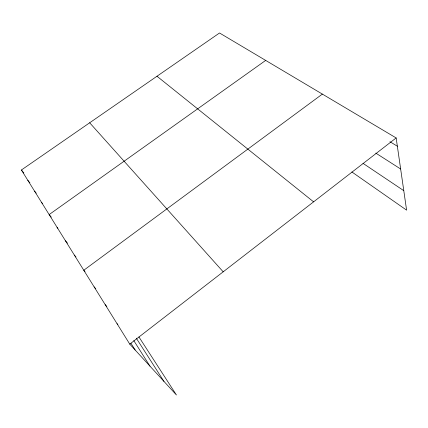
<?xml version="1.0" encoding="UTF-8"?>
<svg xmlns="http://www.w3.org/2000/svg" width="428" height="428" viewBox="0 0 428 428"><rect width="100%" height="100%" fill="white"/><g stroke="black" fill="none" stroke-linecap="round" stroke-linejoin="round"><path stroke-width="0.64" d="M129.759 344.128L396.157 137.944L219.532 32.988L21.4 170.002L129.759 344.128L176.448 395.012L138.923 336.938M322.37 94.101L83.781 270.245L85.012 271.662M265.676 60.407L49.15 214.594L51.307 217.151M389.924 141.711L397.355 146.216M375.795 153.106L400.645 168.996M363.008 163.341L403.781 190.669M351.87 171.96L406.6 210.153L396.157 137.944M156.98 76.243L313.596 201.845M117.047 323.696L117.877 324.622M89.677 122.783L223.191 271.817M105.202 304.666L106.861 306.528M94.139 286.888L95.792 288.766M74.344 255.077L75.975 256.971M65.457 240.793L67.48 243.163M57.068 227.322L57.876 228.268M41.655 202.546L42.506 203.568M34.55 191.134L36.241 193.162M27.809 180.3L29.896 182.82M21.4 170.002L23.882 173.008M136.291 338.184L163.956 381.396M133.798 340.613L149.971 366.154M130.925 343.24L135.162 350.013"/></g></svg>
